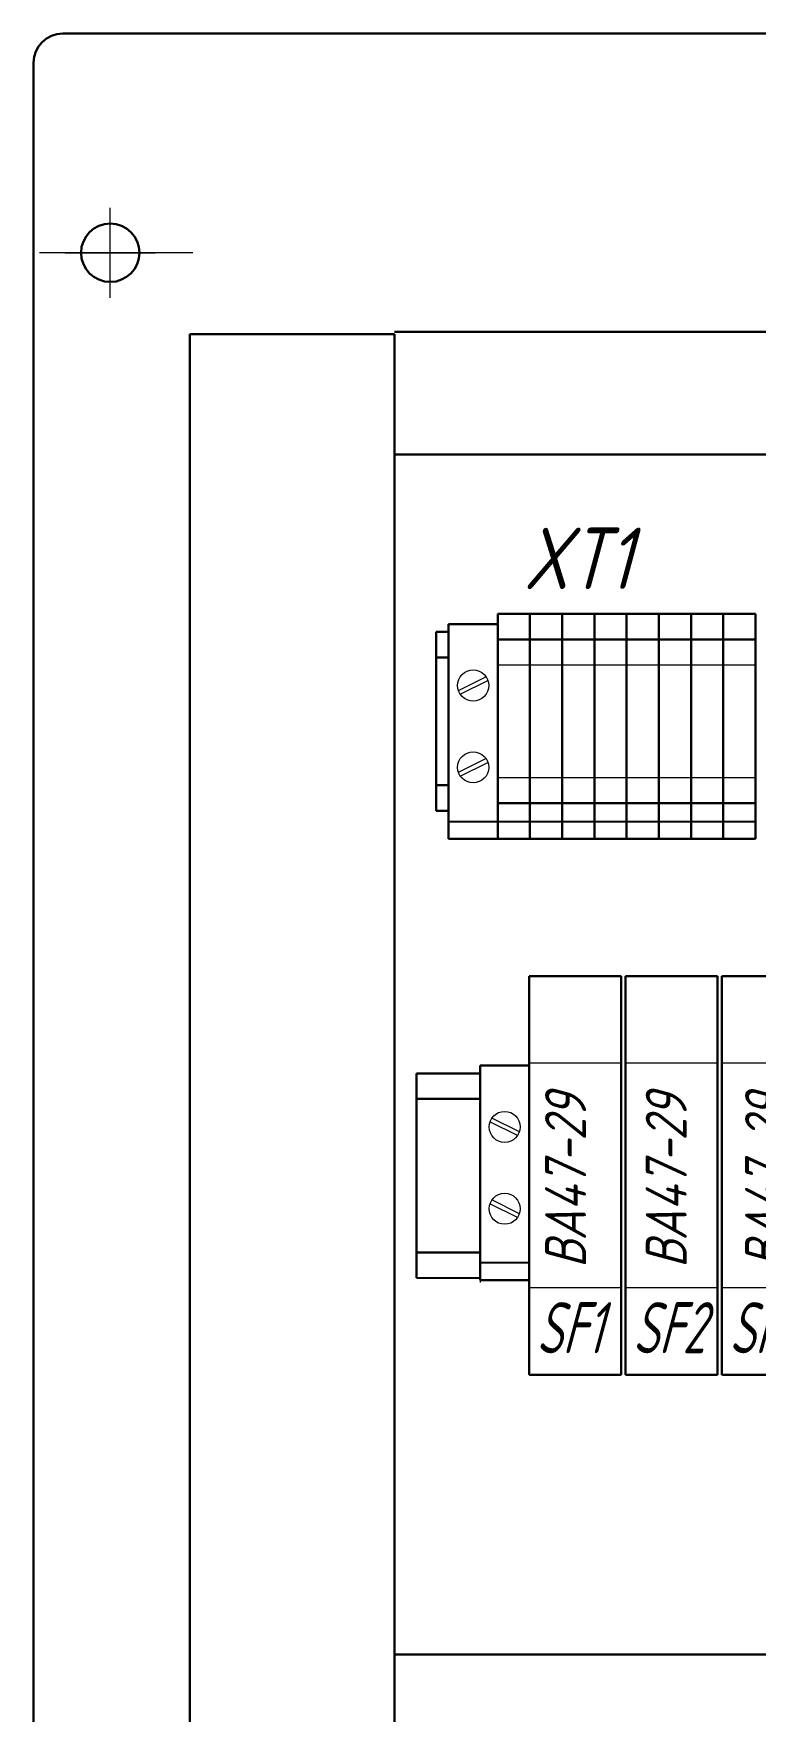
# Model space of a CAD drawing. Header units: millimetres. Extents: x -14 to 2659, y -2986 to -401.
# Drawn here: x 1775.5 to 1800.2, y -1217 to -1159.6 of the extents above; entities that cross this region are included whole.
import ezdxf

# ---------------------------------------------------------------- set-up
doc = ezdxf.new("R2010")
doc.units = ezdxf.units.MM
doc.layers.get('0').update_dxf_attribs({"lineweight": 20})
doc.layers.add('ссылки', color=7, linetype='Continuous')
doc.styles.add('GOST тип А', font='GOST_A.TTF', dxfattribs={"oblique": 15})

msp = doc.modelspace()

# ---------------------------------------------------------------- linework, layer by layer
at = {"color": 7, "lineweight": 30}
for p, q in [((1776.54033, -1159.55068), (1884.78969, -1159.55068)), ((1775.54033, -1160.55068), (1775.54033, -1304.22173)), ((1775.54033, -1169.45758), (1775.54033, -1278.67536)), ((1775.54033, -1169.50764), (1775.54033, -1278.67536)), ((1780.88879, -1169.84313), (1780.88879, -1267.44185)), ((1787.88889, -1169.84313), (1787.88879, -1267.44185)), ((1787.88889, -1169.75339), (1871.47953, -1169.75339)), ((1787.88889, -1173.95339), (1871.45352, -1173.95339)), ((1791.42386, -1179.76065), (1789.74386, -1179.76065)), ((1789.74386, -1187.11065), (1789.74386, -1179.76065)), ((1791.42386, -1187.11065), (1791.42386, -1179.41065)), ((1791.42386, -1179.41065), (1791.42386, -1187.11065)), ((1791.42386, -1187.11065), (1791.42386, -1179.41065)), ((1791.42386, -1187.11065), (1791.42386, -1179.41065)), ((1792.52636, -1179.41065), (1791.42386, -1179.41065)), ((1791.42386, -1179.41065), (1791.42386, -1187.11065)), ((1791.42386, -1187.11065), (1791.42386, -1179.41065)), ((1791.42386, -1187.11065), (1791.42386, -1179.41065)), ((1791.42386, -1187.11065), (1791.42386, -1179.76065)), ((1791.42386, -1179.76065), (1791.42386, -1187.11065)), ((1791.42386, -1187.11065), (1791.42386, -1179.76065)), ((1791.42386, -1187.11065), (1791.42386, -1179.76065)), ((1791.42386, -1187.11065), (1791.42386, -1179.76065)), ((1791.42386, -1179.76065), (1791.42386, -1187.11065)), ((1791.42386, -1187.11065), (1791.42386, -1179.76065)), ((1791.42386, -1187.11065), (1791.42386, -1179.76065)), ((1792.52636, -1187.11065), (1792.52636, -1179.41065)), ((1792.52636, -1179.41065), (1792.52636, -1187.11065)), ((1792.52636, -1187.11065), (1792.52636, -1179.41065)), ((1792.52636, -1187.11065), (1792.52636, -1179.41065)), ((1793.62886, -1179.41065), (1792.52636, -1179.41065)), ((1792.52636, -1179.41065), (1792.52636, -1187.11065)), ((1792.52636, -1187.11065), (1792.52636, -1179.41065)), ((1792.52636, -1187.11065), (1792.52636, -1179.41065)), ((1792.52636, -1187.11065), (1792.52636, -1179.76065)), ((1792.52636, -1179.76065), (1792.52636, -1187.11065)), ((1792.52636, -1187.11065), (1792.52636, -1179.76065)), ((1792.52636, -1187.11065), (1792.52636, -1179.76065)), ((1793.62886, -1187.11065), (1793.62886, -1179.41065)), ((1793.62886, -1179.41065), (1793.62886, -1187.11065)), ((1793.62886, -1187.11065), (1793.62886, -1179.41065)), ((1793.62886, -1187.11065), (1793.62886, -1179.41065)), ((1794.73136, -1179.41065), (1793.62886, -1179.41065)), ((1793.62886, -1179.41065), (1793.62886, -1187.11065)), ((1793.62886, -1187.11065), (1793.62886, -1179.41065)), ((1793.62886, -1187.11065), (1793.62886, -1179.41065)), ((1793.62886, -1187.11065), (1793.62886, -1179.76065)), ((1793.62886, -1179.76065), (1793.62886, -1187.11065)), ((1793.62886, -1187.11065), (1793.62886, -1179.76065)), ((1793.62886, -1187.11065), (1793.62886, -1179.76065)), ((1794.73136, -1187.11065), (1794.73136, -1179.41065)), ((1794.73136, -1179.41065), (1794.73136, -1187.11065)), ((1794.73136, -1187.11065), (1794.73136, -1179.41065)), ((1794.73136, -1187.11065), (1794.73136, -1179.41065)), ((1795.83386, -1179.41065), (1794.73136, -1179.41065)), ((1794.73136, -1179.41065), (1794.73136, -1187.11065)), ((1794.73136, -1187.11065), (1794.73136, -1179.41065)), ((1794.73136, -1187.11065), (1794.73136, -1179.41065)), ((1794.73136, -1187.11065), (1794.73136, -1179.76065)), ((1794.73136, -1179.76065), (1794.73136, -1187.11065)), ((1794.73136, -1187.11065), (1794.73136, -1179.76065)), ((1794.73136, -1187.11065), (1794.73136, -1179.76065)), ((1795.83386, -1187.11065), (1795.83386, -1179.41065)), ((1795.83386, -1179.41065), (1795.83386, -1187.11065)), ((1795.83386, -1187.11065), (1795.83386, -1179.41065)), ((1795.83386, -1187.11065), (1795.83386, -1179.41065)), ((1796.93636, -1179.41065), (1795.83386, -1179.41065)), ((1795.83386, -1179.41065), (1795.83386, -1187.11065)), ((1795.83386, -1187.11065), (1795.83386, -1179.41065)), ((1795.83386, -1187.11065), (1795.83386, -1179.41065)), ((1795.83386, -1187.11065), (1795.83386, -1179.76065)), ((1795.83386, -1179.76065), (1795.83386, -1187.11065)), ((1795.83386, -1187.11065), (1795.83386, -1179.76065)), ((1795.83386, -1187.11065), (1795.83386, -1179.76065)), ((1796.93636, -1187.11065), (1796.93636, -1179.41065)), ((1796.93636, -1179.41065), (1796.93636, -1187.11065)), ((1796.93636, -1187.11065), (1796.93636, -1179.41065)), ((1796.93636, -1187.11065), (1796.93636, -1179.41065)), ((1798.03886, -1179.41065), (1796.93636, -1179.41065)), ((1796.93636, -1179.41065), (1796.93636, -1187.11065)), ((1796.93636, -1187.11065), (1796.93636, -1179.41065)), ((1796.93636, -1187.11065), (1796.93636, -1179.41065)), ((1796.93636, -1187.11065), (1796.93636, -1179.76065)), ((1796.93636, -1179.76065), (1796.93636, -1187.11065)), ((1796.93636, -1187.11065), (1796.93636, -1179.76065)), ((1796.93636, -1187.11065), (1796.93636, -1179.76065)), ((1798.03886, -1187.11065), (1798.03886, -1179.41065)), ((1798.03886, -1179.41065), (1798.03886, -1187.11065)), ((1798.03886, -1187.11065), (1798.03886, -1179.41065)), ((1798.03886, -1187.11065), (1798.03886, -1179.41065)), ((1799.14136, -1179.41065), (1798.03886, -1179.41065)), ((1798.03886, -1179.41065), (1798.03886, -1187.11065)), ((1798.03886, -1187.11065), (1798.03886, -1179.41065)), ((1798.03886, -1187.11065), (1798.03886, -1179.41065)), ((1798.03886, -1187.11065), (1798.03886, -1179.76065)), ((1798.03886, -1179.76065), (1798.03886, -1187.11065)), ((1798.03886, -1187.11065), (1798.03886, -1179.76065)), ((1798.03886, -1187.11065), (1798.03886, -1179.76065)), ((1799.14136, -1187.11065), (1799.14136, -1179.41065)), ((1799.14136, -1179.41065), (1799.14136, -1187.11065)), ((1799.14136, -1187.11065), (1799.14136, -1179.41065)), ((1799.14136, -1187.11065), (1799.14136, -1179.41065)), ((1800.24386, -1179.41065), (1799.14136, -1179.41065)), ((1799.14136, -1179.41065), (1799.14136, -1187.11065)), ((1799.14136, -1187.11065), (1799.14136, -1179.41065)), ((1799.14136, -1187.11065), (1799.14136, -1179.41065)), ((1799.14136, -1187.11065), (1799.14136, -1179.76065)), ((1799.14136, -1179.76065), (1799.14136, -1187.11065)), ((1799.14136, -1187.11065), (1799.14136, -1179.76065)), ((1799.14136, -1187.11065), (1799.14136, -1179.76065)), ((1800.24386, -1187.11065), (1800.24386, -1179.41065)), ((1800.24386, -1179.41065), (1800.24386, -1187.11065)), ((1800.24386, -1187.11065), (1800.24386, -1179.41065)), ((1800.24386, -1187.11065), (1800.24386, -1179.41065)), ((1789.74386, -1180.02315), (1789.31495, -1180.02315)), ((1789.31495, -1180.02315), (1789.31495, -1186.14815)), ((1792.52636, -1180.28565), (1791.42386, -1180.28565)), ((1793.62886, -1180.28565), (1792.52636, -1180.28565)), ((1794.73136, -1180.28565), (1793.62886, -1180.28565)), ((1795.83386, -1180.28565), (1794.73136, -1180.28565)), ((1796.93636, -1180.28565), (1795.83386, -1180.28565)), ((1798.03886, -1180.28565), (1796.93636, -1180.28565)), ((1799.14136, -1180.28565), (1798.03886, -1180.28565)), ((1800.24386, -1180.28565), (1799.14136, -1180.28565)), ((1789.74386, -1180.89815), (1789.31495, -1180.89815)), ((1789.74386, -1185.27315), (1789.31495, -1185.27315)), ((1789.74386, -1186.14815), (1789.31495, -1186.14815)), ((1791.42386, -1185.88565), (1792.52636, -1185.88565)), ((1792.52636, -1185.88565), (1793.62886, -1185.88565)), ((1793.62886, -1185.88565), (1794.73136, -1185.88565)), ((1794.73136, -1185.88565), (1795.83386, -1185.88565)), ((1795.83386, -1185.88565), (1796.93636, -1185.88565)), ((1796.93636, -1185.88565), (1798.03886, -1185.88565)), ((1798.03886, -1185.88565), (1799.14136, -1185.88565)), ((1799.14136, -1185.88565), (1800.24386, -1185.88565)), ((1789.74386, -1187.11065), (1791.42386, -1187.11065)), ((1791.42386, -1187.11065), (1792.52636, -1187.11065)), ((1792.52636, -1187.11065), (1793.62886, -1187.11065)), ((1793.62886, -1187.11065), (1794.73136, -1187.11065)), ((1794.73136, -1187.11065), (1795.83386, -1187.11065)), ((1795.83386, -1187.11065), (1796.93636, -1187.11065)), ((1796.93636, -1187.11065), (1798.03886, -1187.11065)), ((1798.03886, -1187.11065), (1799.14136, -1187.11065)), ((1799.14136, -1187.11065), (1800.24386, -1187.11065)), ((1792.50205, -1205.45236), (1792.50205, -1191.80236)), ((1792.50205, -1191.80236), (1794.95205, -1191.80236)), ((1795.65205, -1191.80236), (1793.04989, -1191.80236)), ((1795.65205, -1191.80236), (1795.65205, -1205.45236)), ((1795.79926, -1205.45236), (1795.79926, -1191.80236)), ((1795.79926, -1191.80236), (1798.24926, -1191.80236)), ((1798.94926, -1191.80236), (1796.34709, -1191.80236)), ((1798.94926, -1191.80236), (1798.94926, -1205.45236)), ((1799.09646, -1205.45236), (1799.09646, -1191.80236)), ((1799.09646, -1191.80236), (1802.24646, -1191.80236)), ((1802.24646, -1191.80236), (1799.6443, -1191.80236)), ((1788.64227, -1202.132), (1788.64227, -1195.132)), ((1790.82205, -1194.86507), (1792.50205, -1194.86507)), ((1790.82205, -1202.21507), (1790.82205, -1194.86507)), ((1790.82491, -1202.17631), (1790.82491, -1194.86507)), ((1792.50205, -1203.15508), (1792.50205, -1195.80508)), ((1792.50205, -1203.15508), (1792.50205, -1196.15508)), ((1792.50205, -1202.21507), (1790.82205, -1202.21507)), ((1795.65205, -1205.45236), (1792.50205, -1205.45236)), ((1798.94926, -1205.45236), (1795.79926, -1205.45236)), ((1802.24646, -1205.45236), (1799.09646, -1205.45236)), ((1787.88885, -1215.01367), (1871.1993, -1215.01367))]:
    msp.add_line(p, q, dxfattribs=at)
for p, q in [((1778.16533, -1168.58911), (1778.16533, -1165.51225)), ((1778.16533, -1168.58911), (1778.16533, -1165.51225)), ((1776.6269, -1167.05068), (1779.70376, -1167.05068))]:
    msp.add_line(p, q)
at = {"color": 250}
for p, q in [((1780.99092, -1167.05068), (1775.74092, -1167.05068)), ((1790.82205, -1195.28823), (1790.82205, -1202.28823))]:
    msp.add_line(p, q, dxfattribs=at)
at = {"color": 250, "lineweight": 30}
msp.add_line((1780.88879, -1169.84313), (1787.88889, -1169.84313), dxfattribs=at)
at = {"color": 7}
for p, q in [((1791.42386, -1179.76065), (1789.74386, -1179.76065)), ((1792.52636, -1179.41065), (1791.42386, -1179.41065)), ((1793.62886, -1179.41065), (1792.52636, -1179.41065)), ((1794.73136, -1179.41065), (1793.62886, -1179.41065)), ((1795.83386, -1179.41065), (1794.73136, -1179.41065)), ((1796.93636, -1179.41065), (1795.83386, -1179.41065)), ((1798.03886, -1179.41065), (1796.93636, -1179.41065)), ((1799.14136, -1179.41065), (1798.03886, -1179.41065)), ((1800.24386, -1179.41065), (1799.14136, -1179.41065)), ((1792.52636, -1181.16065), (1791.42386, -1181.16065)), ((1793.62886, -1181.16065), (1792.52636, -1181.16065)), ((1794.73136, -1181.16065), (1793.62886, -1181.16065)), ((1795.83386, -1181.16065), (1794.73136, -1181.16065)), ((1796.93636, -1181.16065), (1795.83386, -1181.16065)), ((1798.03886, -1181.16065), (1796.93636, -1181.16065)), ((1799.14136, -1181.16065), (1798.03886, -1181.16065)), ((1800.24386, -1181.16065), (1799.14136, -1181.16065)), ((1791.42386, -1185.01065), (1792.52636, -1185.01065)), ((1792.52636, -1185.01065), (1793.62886, -1185.01065)), ((1793.62886, -1185.01065), (1794.73136, -1185.01065)), ((1794.73136, -1185.01065), (1795.83386, -1185.01065)), ((1795.83386, -1185.01065), (1796.93636, -1185.01065)), ((1796.93636, -1185.01065), (1798.03886, -1185.01065)), ((1798.03886, -1185.01065), (1799.14136, -1185.01065)), ((1799.14136, -1185.01065), (1800.24386, -1185.01065)), ((1792.50205, -1194.77736), (1795.65205, -1194.77736)), ((1795.79926, -1194.77736), (1798.94926, -1194.77736)), ((1799.09646, -1194.77736), (1802.24646, -1194.77736)), ((1795.65205, -1202.47736), (1792.50205, -1202.47736)), ((1798.94926, -1202.47736), (1795.79926, -1202.47736)), ((1802.24646, -1202.47736), (1799.09646, -1202.47736))]:
    msp.add_line(p, q, dxfattribs=at)
at = {"color": 7, "linetype": 'Continuous', "lineweight": 0}
for p, q in [((1790.08062, -1182.03081), (1791.02276, -1181.56137)), ((1790.14495, -1182.15993), (1791.0871, -1181.69048)), ((1790.08062, -1184.83081), (1791.02276, -1184.36137)), ((1790.14495, -1184.95993), (1791.0871, -1184.49048)), ((1792.10096, -1197.26435), (1791.15882, -1196.7949)), ((1792.16529, -1197.13523), (1791.22315, -1196.66579)), ((1792.10096, -1200.06435), (1791.15882, -1199.5949)), ((1792.16529, -1199.93523), (1791.22315, -1199.46579))]:
    msp.add_line(p, q, dxfattribs=at)
at = {"color": 7, "lineweight": -3}
for p, q in [((1789.74386, -1186.51644), (1791.42386, -1186.51644)), ((1791.42386, -1186.51644), (1792.52636, -1186.51644)), ((1792.52636, -1186.51644), (1793.62886, -1186.51644)), ((1793.62886, -1186.51644), (1794.73136, -1186.51644)), ((1794.73136, -1186.51644), (1795.83386, -1186.51644)), ((1795.83386, -1186.51644), (1796.93636, -1186.51644)), ((1796.93636, -1186.51644), (1798.03886, -1186.51644)), ((1798.03886, -1186.51644), (1799.14136, -1186.51644)), ((1799.14136, -1186.51644), (1800.24386, -1186.51644)), ((1792.50205, -1201.62086), (1790.82205, -1201.62086))]:
    msp.add_line(p, q, dxfattribs=at)
at = {"color": 0, "lineweight": 30}
for p, q in [((1788.64227, -1195.132), (1790.82205, -1195.132)), ((1788.64227, -1196.007), (1790.82205, -1196.007)), ((1788.64227, -1201.257), (1790.82205, -1201.257)), ((1788.64227, -1202.132), (1790.82205, -1202.13622))]:
    msp.add_line(p, q, dxfattribs=at)
at = {"color": 7, "linetype": 'Continuous', "lineweight": 0}
for centre in [(1790.58386, -1181.86065), (1790.58386, -1184.66065), (1791.66205, -1196.96507), (1791.66205, -1199.76507)]:
    msp.add_circle(centre, 0.53123, dxfattribs=at)
at = {"color": 7, "lineweight": 30}
msp.add_arc((1776.54033, -1160.55068), 1, 90, 180, dxfattribs=at)
at = {"layer": 'ссылки', "lineweight": 30}
msp.add_circle((1778.16533, -1167.05068), 1, dxfattribs=at)

# ---------------------------------------------------------------- texts
at = {"color": 7, "style": 'GOST тип А', "oblique": 15}
msp.add_text('XT1', height=2.1, dxfattribs=at).set_placement((1792.30831, -1178.55785))
at = {"color": 7, "lineweight": 0, "style": 'GOST тип А', "oblique": 15}
for p in [(1794.44568, -1201.79515), (1797.89009, -1201.79515), (1801.28889, -1201.81079)]:
    msp.add_text('ВА47-29', height=1.4, rotation=90, dxfattribs=at).set_placement(p)
at = {"color": 7, "style": 'GOST тип А', "oblique": 15, "width": 0.8}
for s, p in [('SF1', (1792.74636, -1204.7111)), ('SF2', (1796.04356, -1204.7111)), ('SF3', (1799.34076, -1204.7111))]:
    msp.add_text(s, height=1.75, dxfattribs=at).set_placement(p)

doc.saveas('drawing.dxf')
